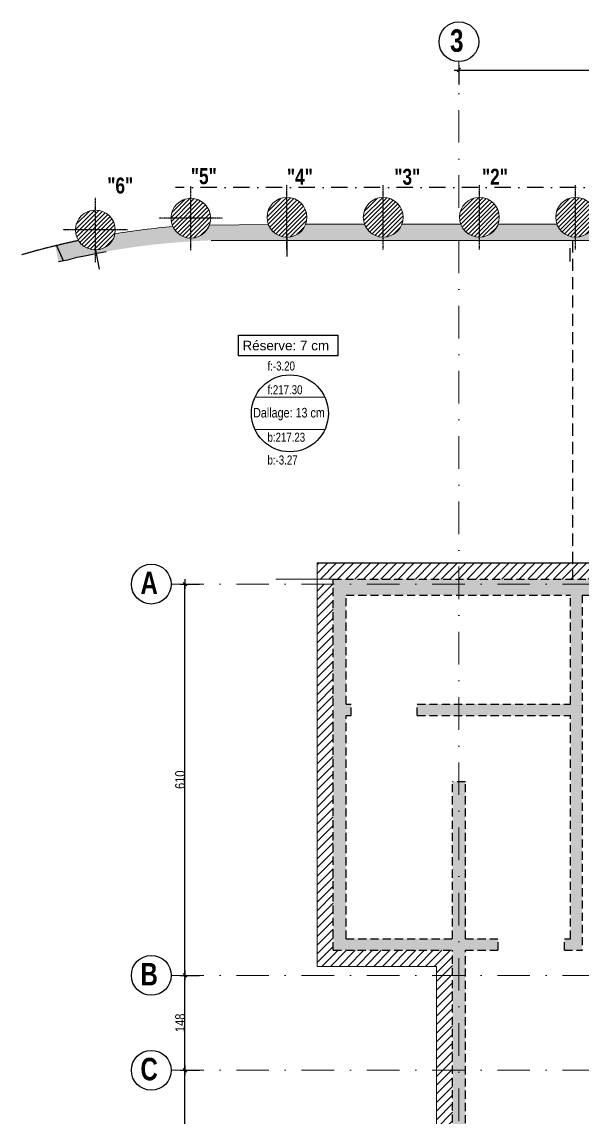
# Model space of a CAD drawing. Header units: centimetres. Extents: x 10803 to 23268, y -4986 to -786.
# Drawn here: x 10803 to 11676, y -2933 to -1225 of the extents above; entities that cross this region are included whole.
import ezdxf
from ezdxf.enums import TextEntityAlignment as Align

# ---------------------------------------------------------------- set-up
doc = ezdxf.new("R2010")
doc.units = ezdxf.units.CM
doc.header["$PDMODE"] = 1
doc.header["$PDSIZE"] = -2
doc.linetypes.add('CACHEX2', pattern=[19.05, 12.7, -6.35])
doc.linetypes.add('TIRETPTX2', pattern=[50.8, 25.4, -12.7, 0, -12.7])
for name, color, linetype in [('01_cote_gen', 4, 'Continuous'), ('01_linteaux', 2, 'Continuous'), ('01_murs_sup', 2, 'CACHEX2'), ('01_poch_murs', 253, 'Continuous'), ('01_texte', 230, 'Continuous'), ('AA_COTES', 2, 'Continuous')]:
    doc.layers.add(name, color=color, linetype=linetype)
for name, color, linetype, lineweight in [('01_murs_coup', 5, 'Continuous', 60), ('01_PIEUX', 5, 'Continuous', 60), ('01_tram_axes', 2, 'TIRETPTX2', 9)]:
    doc.layers.add(name, color=color, linetype=linetype, lineweight=lineweight)
doc.styles.add('Eurostile', font='')
doc.styles.add('impact', font='impact.ttf')
doc.styles.add('MATTE_TXT', font='arial.ttf')
doc.styles.add('STYLE2', font='ARIALN.TTF')
doc.styles.get('Eurostile').set_extended_font_data('Eurostile')
doc.dimstyles.new('JB50', dxfattribs={"dimscale": 0.1, "dimtxt": 150, "dimasz": 15, "dimexe": 0.1, "dimexo": 0.1, "dimgap": 0.09, "dimtad": 1, "dimdec": 1, "dimdsep": 46, "dimtxsty": 'STYLE2', "dimblk1": 'BOND_G', "dimblk2": 'BOND_D', "dimsah": 1, "dimcen": 1.5, "dimdle": 0.01, "dimse1": 1, "dimse2": 1, "dimclrd": 4, "dimclre": 2, "dimclrt": 6, "dimazin": 2, "dimtfac": 2.333333, "dimtdec": 1, "dimtix": 1, "dimtmove": 2, "dimatfit": 3, "dimldrblk": 'BOND_G', "dimfxl": 1, "dimtolj": 1, "dimtzin": 0, "dimarcsym": 0})
pattern_1 = [(135, (-5244.812, -7128.725), (-11.2253202, 9e-16), [7.9375, -7.9375])]

# ---------------------------------------------------------------- blocks, each defined once
blk = doc.blocks.new('BOND_G')
at = {"layer": 'AA_COTES', "color": 0}
for p, q in [((0, -5), (0, 15)), ((5, 0), (-5, 0)), ((1.8, 1.8), (-1.8, -1.8))]:
    blk.add_line(p, q, dxfattribs=at)
blk = doc.blocks.new('BOND_D')
at = {"layer": 'AA_COTES', "color": 0}
for p, q in [((5, 0), (-5, 0)), ((-1.8, -1.8), (1.8, 1.8)), ((0, 5), (0, -15))]:
    blk.add_line(p, q, dxfattribs=at)
blk = doc.blocks.new('*D1715')
at = {"layer": '01_cote_gen', "color": 4, "lineweight": -2, "transparency": 16777216}
blk.add_line((11485.4, -1300), (12092.4, -1300), dxfattribs=at)
at = {"layer": 'Defpoints', "color": 0, "lineweight": 0, "transparency": 16777216}
for p in [(11483.9, -1314.3), (12093.9, -1300), (12093.9, -1322.5)]:
    blk.add_point(p, dxfattribs=at)
at = {"layer": '01_cote_gen', "color": 4, "lineweight": -2, "transparency": 16777216, "xscale": 1.5, "yscale": 1.5, "zscale": 1.5, "rotation": 180}
blk.add_blockref('BOND_G', (11483.9, -1300), dxfattribs=at)
at = {"layer": '01_cote_gen', "color": 4, "lineweight": -2, "transparency": 16777216, "xscale": 1.5, "yscale": 1.5, "zscale": 1.5}
blk.add_blockref('BOND_D', (12093.9, -1300), dxfattribs=at)
at = {"layer": '01_cote_gen', "color": 6, "transparency": 16777216, "insert": (11788.9, -1292.3), "char_height": 15, "attachment_point": 5, "style": 'STYLE2'}
blk.add_mtext('\\A1;610', dxfattribs=at)
blk = doc.blocks.new('*D1721')
at = {"layer": '01_cote_gen', "color": 4, "lineweight": -2, "transparency": 16777216}
blk.add_line((11056.9, -3468.1), (11056.9, -2861.1), dxfattribs=at)
at = {"layer": 'Defpoints', "color": 0, "lineweight": 0, "transparency": 16777216}
for p in [(11056.9, -2859.6), (11124.4, -2859.6), (11092.1, -3469.6)]:
    blk.add_point(p, dxfattribs=at)
at = {"layer": '01_cote_gen', "color": 4, "lineweight": -2, "transparency": 16777216, "xscale": 1.5, "yscale": 1.5, "zscale": 1.5}
for name, p, rotation in [('BOND_D', (11056.9, -2859.6), 90), ('BOND_G', (11056.9, -3469.6), 270)]:
    blk.add_blockref(name, p, dxfattribs=dict(at, rotation=rotation))
at = {"layer": '01_cote_gen', "color": 6, "transparency": 16777216, "insert": (11049.3, -3164.6), "char_height": 15, "attachment_point": 5, "rotation": 90, "style": 'STYLE2'}
blk.add_mtext('\\A1;610', dxfattribs=at)
blk = doc.blocks.new('*D1722')
at = {"layer": '01_cote_gen', "color": 4, "lineweight": -2, "transparency": 16777216}
blk.add_line((11056.9, -2858.1), (11056.9, -2713.1), dxfattribs=at)
at = {"layer": 'Defpoints', "color": 0, "lineweight": 0, "transparency": 16777216}
for p in [(11056.9, -2711.6), (11103.9, -2711.6), (11124.4, -2859.6)]:
    blk.add_point(p, dxfattribs=at)
at = {"layer": '01_cote_gen', "color": 4, "lineweight": -2, "transparency": 16777216, "xscale": 1.5, "yscale": 1.5, "zscale": 1.5}
for name, p, rotation in [('BOND_D', (11056.9, -2711.6), 90), ('BOND_G', (11056.9, -2859.6), 270)]:
    blk.add_blockref(name, p, dxfattribs=dict(at, rotation=rotation))
at = {"layer": '01_cote_gen', "color": 6, "transparency": 16777216, "insert": (11049.3, -2785.6), "char_height": 15, "attachment_point": 5, "rotation": 90, "style": 'STYLE2'}
blk.add_mtext('\\A1;148', dxfattribs=at)
blk = doc.blocks.new('*D1723')
at = {"layer": '01_cote_gen', "color": 4, "lineweight": -2, "transparency": 16777216}
blk.add_line((11056.9, -2710.1), (11056.9, -2103.1), dxfattribs=at)
at = {"layer": 'Defpoints', "color": 0, "lineweight": 0, "transparency": 16777216}
for p in [(11056.9, -2101.6), (11136.2, -2101.6), (11103.9, -2711.6)]:
    blk.add_point(p, dxfattribs=at)
at = {"layer": '01_cote_gen', "color": 4, "lineweight": -2, "transparency": 16777216, "xscale": 1.5, "yscale": 1.5, "zscale": 1.5}
for name, p, rotation in [('BOND_D', (11056.9, -2101.6), 90), ('BOND_G', (11056.9, -2711.6), 270)]:
    blk.add_blockref(name, p, dxfattribs=dict(at, rotation=rotation))
at = {"layer": '01_cote_gen', "color": 6, "transparency": 16777216, "insert": (11049.3, -2406.6), "char_height": 15, "attachment_point": 5, "rotation": 90, "style": 'STYLE2'}
blk.add_mtext('\\A1;610', dxfattribs=at)

msp = doc.modelspace()

# ---------------------------------------------------------------- hatches: boundary and pattern name
at = {"layer": '01_murs_sup'}
h = msp.add_hatch(dxfattribs=at)
h.set_pattern_fill('DASH', color=256, scale=2.5, angle=135)
h.set_pattern_definition(pattern_1)
h.paths.add_polyline_path([(11675.95, -2118.61), (12083.95, -2118.61), (12083.95, -2622.61), (12103.95, -2622.61), (12103.95, -2118.61), (12505.94, -2118.61), (12505.94, -2093.61), (11287.95, -2093.61), (11287.95, -2672.57), (11473.96, -2672.57), (11473.95, -2875.41), (11493.95, -2875.41), (11493.96, -2672.57), (11545.18, -2672.57), (11545.18, -2654.57), (11493.96, -2654.57), (11493.96, -2409.81), (11473.96, -2409.81), (11473.96, -2654.57), (11307.95, -2654.57), (11307.95, -2306.61), (11315.82, -2306.61), (11315.82, -2288.61), (11307.95, -2288.61), (11307.95, -2118.61), (11657.95, -2118.61), (11657.95, -2288.61), (11419.02, -2288.61), (11419.02, -2306.61), (11657.95, -2306.61), (11657.95, -2654.57), (11648.38, -2654.57), (11648.38, -2672.57), (11675.95, -2672.57)])
h = msp.add_hatch(dxfattribs=at)
h.set_pattern_fill('DASH', color=256, scale=2.5, angle=135)
h.set_pattern_definition(pattern_1)
h.paths.add_polyline_path([(12384.51, -3726.61), (12106.45, -3726.61), (12106.45, -3223.61), (12081.45, -3223.61), (12081.45, -3726.61), (11493.95, -3726.61), (11493.95, -3223.59), (11488.95, -3223.59), (11473.95, -3223.59), (11473.95, -3726.57), (11408.95, -3726.57), (11408.95, -3113.59), (11493.95, -3113.59), (11493.95, -2875.41), (11473.95, -2875.41), (11473.95, -3093.59), (11388.95, -3093.59), (11388.95, -3881.61), (11493.95, -3881.61), (11493.95, -3751.61), (12384.51, -3751.61)])
h.paths.add_polyline_path([(11473.95, -3751.61), (11473.95, -3861.61), (11408.95, -3861.61), (11408.95, -3751.61)], flags=16)
edge = h.paths.add_edge_path(flags=0)
edge.add_arc((11443.01, -3806.61), 3.91, 0, 360)
h.paths.add_polyline_path([(12680.87, -3716.61), (12660.87, -3716.61), (12660.87, -3726.61), (12384.51, -3726.61), (12384.51, -3751.61), (12680.87, -3751.61)])
h.paths.add_polyline_path([(12680.87, -3223.61), (12660.87, -3223.61), (12660.87, -3716.61), (12680.87, -3716.61)])
h.paths.add_polyline_path([(14924.47, -3243.66), (14924.47, -3223.66), (14899.47, -3223.66), (14899.47, -3228.63), (14899.47, -3726.61), (14639.47, -3726.61), (14639.47, -3716.61), (14619.47, -3716.61), (14619.47, -3726.61), (14105.47, -3726.61), (14105.47, -3716.61), (14085.47, -3716.61), (14085.47, -3726.61), (13825.47, -3726.61), (13825.47, -3173.61), (13801.11, -3173.61), (13801.11, -3193.61), (13805.47, -3193.61), (13805.47, -3726.61), (13547.47, -3726.61), (13547.47, -3193.61), (13697.91, -3193.61), (13697.91, -3173.61), (13529.47, -3173.61), (13529.47, -3726.61), (13279.74, -3726.61), (13279.74, -3716.61), (13259.74, -3716.61), (13259.74, -3726.61), (12702.87, -3726.61), (12702.87, -3716.61), (12682.87, -3716.61), (12682.87, -3751.61), (13442.47, -3751.61), (13442.47, -3885.55), (13547.47, -3885.55), (13547.47, -3751.61), (14191.98, -3751.61), (14191.98, -3821.61), (14271.98, -3821.61), (14271.98, -3751.61), (14899.47, -3751.61), (14899.47, -4678.51), (16283.47, -4678.51), (16283.47, -4653.51), (14924.47, -4653.51), (14924.47, -4403.12), (15515.68, -4403.12), (15515.68, -4548.6), (16058.43, -4548.6), (16058.43, -4548.6), (16078.43, -4548.6), (16078.43, -4418.71), (16058.43, -4418.71), (16058.43, -4528.6), (15533.68, -4528.6), (15533.68, -4075.81), (15749.46, -4075.81), (15749.46, -4055.81), (15533.68, -4055.81), (15533.68, -3665.4), (15515.68, -3665.4), (15515.68, -4383.12), (14924.47, -4383.12)])
h.paths.add_polyline_path([(13462.47, -3751.61), (13527.47, -3751.61), (13527.47, -3865.55), (13462.47, -3865.55)], flags=16)
edge = h.paths.add_edge_path(flags=0)
edge.add_arc((13494.97, -3810.55), 3.91, 0, 360)
h.paths.add_polyline_path([(14211.98, -3751.61), (14251.98, -3751.61), (14251.98, -3801.61), (14211.98, -3801.61)], flags=16)
h.paths.add_polyline_path([(13279.74, -3223.59), (13259.74, -3223.59), (13259.74, -3716.61), (13279.74, -3716.61)], flags=17)
h.paths.add_polyline_path([(12702.87, -3223.61), (12682.87, -3223.61), (12682.87, -3716.61), (12702.87, -3716.61)])
at = {"layer": '01_poch_murs'}
h = msp.add_hatch(dxfattribs=at)
h.set_pattern_fill('ANSI31', color=256, scale=1.5)
h.set_pattern_definition([(45, (-7142.693, 7172.2143), (-3.367596, 3.367596), [])])
h.paths.add_polyline_path([(11066, -1500.05, 0.4142136), (11035, -1531.05), (11066, -1531.05)])
h.paths.add_polyline_path([(11066, -1531.05), (11035, -1531.05, 0.4142136), (11066, -1562.05)])
h.paths.add_polyline_path([(11066, -1500.05), (11066, -1531.05), (11097, -1531.05, 0.4142136)])
h.paths.add_polyline_path([(11097, -1531.05), (11066, -1531.05), (11066, -1562.05, 0.4142136)])
h = msp.add_hatch(dxfattribs=at)
h.set_pattern_fill('ANSI31', color=256, scale=1.5)
h.set_pattern_definition([(45, (-6992.7776, 7173.6434), (-3.367596, 3.367596), [])])
h.paths.add_polyline_path([(11215.91, -1498.62, 0.4142136), (11184.91, -1529.62), (11215.91, -1529.62)])
h.paths.add_polyline_path([(11215.91, -1529.62), (11184.91, -1529.62, 0.4142136), (11215.91, -1560.62)])
h.paths.add_polyline_path([(11215.91, -1498.62), (11215.91, -1529.62), (11246.91, -1529.62, 0.4142136)])
h.paths.add_polyline_path([(11246.91, -1529.62), (11215.91, -1529.62), (11215.91, -1560.62, 0.4142136)])
h = msp.add_hatch(dxfattribs=at)
h.set_pattern_fill('ANSI31', color=256, scale=1.5)
h.set_pattern_definition([(45, (-6842.7776, 7173.6434), (-3.367596, 3.367596), [])])
h.paths.add_polyline_path([(11365.91, -1498.62, 0.4142136), (11334.91, -1529.62), (11365.91, -1529.62)])
h.paths.add_polyline_path([(11365.91, -1529.62), (11334.91, -1529.62, 0.4142136), (11365.91, -1560.62)])
h.paths.add_polyline_path([(11365.91, -1498.62), (11365.91, -1529.62), (11396.91, -1529.62, 0.4142136)])
h.paths.add_polyline_path([(11396.91, -1529.62), (11365.91, -1529.62), (11365.91, -1560.62, 0.4142136)])
h = msp.add_hatch(dxfattribs=at)
h.set_pattern_fill('ANSI31', color=256, scale=1.5)
h.set_pattern_definition([(45, (-6692.7776, 7173.6434), (-3.367596, 3.367596), [])])
h.paths.add_polyline_path([(11515.91, -1498.62, 0.4142136), (11484.91, -1529.62), (11515.91, -1529.62)])
h.paths.add_polyline_path([(11515.91, -1529.62), (11484.91, -1529.62, 0.4142136), (11515.91, -1560.62)])
h.paths.add_polyline_path([(11515.91, -1498.62), (11515.91, -1529.62), (11546.91, -1529.62, 0.4142136)])
h.paths.add_polyline_path([(11546.91, -1529.62), (11515.91, -1529.62), (11515.91, -1560.62, 0.4142136)])
h = msp.add_hatch(dxfattribs=at)
h.set_pattern_fill('ANSI31', color=256, scale=1.5)
h.set_pattern_definition([(45, (-6542.7776, 7173.6434), (-3.367596, 3.367596), [])])
h.paths.add_polyline_path([(11665.91, -1498.62, 0.4142136), (11634.91, -1529.62), (11665.91, -1529.62)])
h.paths.add_polyline_path([(11665.91, -1529.62), (11634.91, -1529.62, 0.4142136), (11665.91, -1560.62)])
h.paths.add_polyline_path([(11665.91, -1498.62), (11665.91, -1529.62), (11696.91, -1529.62, 0.4142136)])
h.paths.add_polyline_path([(11696.91, -1529.62), (11665.91, -1529.62), (11665.91, -1560.62, 0.4142136)])
h = msp.add_hatch(dxfattribs=at)
h.set_pattern_fill('ANSI31', color=256, scale=1.5)
h.set_pattern_definition([(45, (-7291.5113, 7153.822), (-3.367596, 3.367596), [])])
h.paths.add_polyline_path([(10917.18, -1518.45, 0.4142136), (10886.18, -1549.45), (10917.18, -1549.45)])
h.paths.add_polyline_path([(10917.18, -1549.45), (10886.18, -1549.45, 0.4142136), (10917.18, -1580.45)])
h.paths.add_polyline_path([(10917.18, -1518.45), (10917.18, -1549.45), (10948.18, -1549.45, 0.4142136)])
h.paths.add_polyline_path([(10948.18, -1549.45), (10917.18, -1549.45), (10917.18, -1580.45, 0.4142136)])
h = msp.add_hatch(color=256, dxfattribs=at)
h.dxf.hatch_style = 1
h.paths.add_polyline_path([(12680.76, -1522.28), (12466.93, -1522.71), (12049.16, -1525.66), (11696.88, -1528.11, -0.0122371), (11696.91, -1529.62, -0.5031234), (11656.94, -1559.3), (11656.94, -1565.62), (11706.06, -1565.62), (11706.06, -1553.04), (12049.34, -1550.66), (12467.04, -1547.71), (12680.81, -1547.28)])
h = msp.add_hatch(color=256, dxfattribs=at)
h.dxf.hatch_style = 1
h.paths.add_polyline_path([(12680.76, -1522.28), (12466.93, -1522.71), (12049.16, -1525.66), (11696.88, -1528.11, -0.0122371), (11696.91, -1529.62, -0.5031234), (11656.94, -1559.3), (11656.94, -1565.62), (11706.06, -1565.62), (11706.06, -1553.04), (12049.34, -1550.66), (12467.04, -1547.71), (12680.81, -1547.28)])
h = msp.add_hatch(color=256, dxfattribs=at)
h.dxf.hatch_style = 1
h.paths.add_polyline_path([(12680.76, -1522.28), (12466.93, -1522.71), (12049.16, -1525.66), (11696.88, -1528.11, -0.0122371), (11696.91, -1529.62, -0.5031234), (11656.94, -1559.3), (11656.94, -1565.62), (11706.06, -1565.62), (11706.06, -1553.04), (12049.34, -1550.66), (12467.04, -1547.71), (12680.81, -1547.28)])
at = {"layer": '01_poch_murs', "ltscale": 3}
h = msp.add_hatch(color=256, dxfattribs=at)
h.dxf.hatch_style = 1
h.paths.add_polyline_path([(11187.03, -1540.89), (11095.1, -1541.74, -0.6667086), (11037.92, -1544.18, 0.0189179), (10947.62, -1555.31, -0.2058076), (10933.87, -1575.57), (10933.87, -1583, -0.0349764), (11097.52, -1565.62), (11286.2, -1565.62), (11286.2, -1540.62), (11244.9, -1540.62, -0.686668)])
h = msp.add_hatch(color=256, dxfattribs=at)
h.dxf.hatch_style = 1
h.paths.add_polyline_path([(11486.93, -1540.62), (11394.9, -1540.62, -0.6900656), (11336.93, -1540.62), (11286.2, -1540.62), (11286.2, -1565.62), (11656.94, -1565.62), (11656.94, -1559.3, -0.232635), (11636.93, -1540.62), (11544.9, -1540.62, -0.6900656)])
h = msp.add_hatch(color=256, dxfattribs=at)
h.dxf.hatch_style = 1
h.paths.add_polyline_path([(10901.04, -1575.91, -0.1165353), (10890.9, -1565.89, 0.0014403), (10884.13, -1567.34), (10888.83, -1591.9, -0.0031847), (10903.51, -1588.8)])
h.paths.add_polyline_path([(10884.13, -1567.34, 0.0031195), (10869.48, -1570.62), (10874.19, -1595.19, -0.0031857), (10888.83, -1591.9)])
h.paths.add_polyline_path([(10869.48, -1570.62, 0.0031209), (10854.87, -1574.09), (10859.58, -1598.67, -0.0031873), (10874.19, -1595.19)])
h.paths.add_polyline_path([(10917.18, -1580.45, -0.1377703), (10901.04, -1575.91), (10903.51, -1588.8, -0.002959), (10917.18, -1586.09)])
h.paths.add_polyline_path([(10933.87, -1575.57, -0.143115), (10917.18, -1580.45), (10918.22, -1585.89, -0.0033782), (10933.87, -1583)])
h = msp.add_hatch(color=256, dxfattribs=at)
h.dxf.hatch_style = 1
h.paths.add_polyline_path([(10917.18, -1580.45), (10917.18, -1586.09, -0.0002252), (10918.22, -1585.89)])
at = {"layer": '01_poch_murs'}
h = msp.add_hatch(dxfattribs=at)
h.set_pattern_fill('ANSI31', color=256, scale=3)
h.set_pattern_definition([(45, (-2520.182, -1212.48), (-6.735192, 6.735192), [])])
h.paths.add_polyline_path([(13549.47, -2068.61), (11262.95, -2068.61), (11262.95, -2093.61), (13549.47, -2093.61)])
h.paths.add_polyline_path([(13600.54, -2068.61), (13549.47, -2068.61), (13549.47, -2093.61), (13605.93, -2093.61)])
h.paths.add_polyline_path([(13700.54, -2068.61), (13600.54, -2068.61), (13605.93, -2093.61), (13705.93, -2093.61)])
h.paths.add_polyline_path([(13800.54, -2068.61), (13700.54, -2068.61), (13705.93, -2093.61), (13805.93, -2093.61)])
h.paths.add_polyline_path([(13900.54, -2068.61), (13800.54, -2068.61), (13805.93, -2093.61), (13905.93, -2093.61)])
h.paths.add_polyline_path([(14000.54, -2068.61), (13900.54, -2068.61), (13905.93, -2093.61), (14005.93, -2093.61)])
h.paths.add_polyline_path([(14095.47, -2068.61), (14000.54, -2068.61), (14005.93, -2093.61), (14095.47, -2093.61)])
h.paths.add_polyline_path([(14100.54, -2068.61), (14095.47, -2068.61), (14095.47, -2093.61), (14105.93, -2093.61)])
h.paths.add_polyline_path([(14200.54, -2068.61), (14100.54, -2068.61), (14105.93, -2093.61), (14205.93, -2093.61)])
h.paths.add_polyline_path([(14300.54, -2068.61), (14200.54, -2068.61), (14205.93, -2093.61), (14305.93, -2093.61)])
h.paths.add_polyline_path([(14400.54, -2068.61), (14300.54, -2068.61), (14305.93, -2093.61), (14405.93, -2093.61)])
h.paths.add_polyline_path([(14500.54, -2068.61), (14400.54, -2068.61), (14405.93, -2093.61), (14505.93, -2093.61)])
h.paths.add_polyline_path([(14600.54, -2068.61), (14500.54, -2068.61), (14505.93, -2093.61), (14605.93, -2093.61)])
h.paths.add_polyline_path([(14629.47, -2068.61), (14600.54, -2068.61), (14605.93, -2093.61), (14629.47, -2093.61)])
h.paths.add_polyline_path([(14700.54, -2068.61), (14629.47, -2068.61), (14629.47, -2093.61), (14705.93, -2093.61)])
h.paths.add_polyline_path([(14800.54, -2068.61), (14700.54, -2068.61), (14705.93, -2093.61), (14805.93, -2093.61)])
h.paths.add_polyline_path([(14900.54, -2068.61), (14800.54, -2068.61), (14805.93, -2093.61), (14905.81, -2093.61), (14905.81, -2093.03)])
h.paths.add_polyline_path([(14905.81, -2068.61), (14900.54, -2068.61), (14905.81, -2093.03)], flags=17)
h.paths.add_polyline_path([(14925.25, -2068.61), (14909.47, -2068.61), (14909.47, -2088.91)])
h.paths.add_polyline_path([(15507.68, -2068.61), (14925.25, -2068.61), (14909.47, -2088.91), (14909.47, -2093.61), (14919.47, -2093.61), (15513.78, -2093.61), (15524.77, -2093.61), (15524.77, -2090.99)])
h.paths.add_polyline_path([(15524.77, -2068.61), (15507.68, -2068.61), (15524.77, -2090.99)], flags=17)
h.paths.add_polyline_path([(15586.69, -2068.61), (15526.77, -2068.61), (15526.77, -2093.61), (15592.09, -2093.61)])
h.paths.add_polyline_path([(15672.47, -2068.61), (15586.69, -2068.61), (15592.09, -2093.61), (15672.47, -2093.61)])
h.paths.add_polyline_path([(15699.38, -2068.61), (15672.47, -2068.61), (15672.47, -2093.61), (15704.77, -2093.61)])
h.paths.add_polyline_path([(15799.38, -2068.61), (15699.38, -2068.61), (15704.77, -2093.61), (15804.77, -2093.61)])
h.paths.add_polyline_path([(15899.38, -2068.61), (15799.38, -2068.61), (15804.77, -2093.61), (15904.77, -2093.61)])
h.paths.add_polyline_path([(15999.38, -2068.61), (15899.38, -2068.61), (15904.77, -2093.61), (16004.77, -2093.61)])
h.paths.add_polyline_path([(16099.38, -2068.61), (15999.38, -2068.61), (16004.77, -2093.61), (16104.77, -2093.61)])
h.paths.add_polyline_path([(16199.38, -2068.61), (16099.38, -2068.61), (16104.77, -2093.61), (16204.77, -2093.61)])
h.paths.add_polyline_path([(16275.47, -2068.61), (16199.38, -2068.61), (16204.77, -2093.61), (16275.47, -2093.61)])
h.paths.add_polyline_path([(16299.38, -2068.61), (16293.47, -2068.61), (16293.47, -2093.61), (16304.77, -2093.61)])
h.paths.add_polyline_path([(16399.38, -2068.61), (16299.38, -2068.61), (16304.77, -2093.61), (16404.77, -2093.61)])
h.paths.add_polyline_path([(16293.47, -2068.61), (16275.47, -2068.61), (16275.47, -2093.61), (16283.47, -2093.61), (16283.47, -2101.61), (16285.47, -2101.61), (16285.47, -2093.61), (16293.47, -2093.61)])
h.paths.add_polyline_path([(16499.38, -2068.61), (16399.38, -2068.61), (16404.77, -2093.61), (16504.77, -2093.61)])
h.paths.add_polyline_path([(16599.38, -2068.61), (16499.38, -2068.61), (16504.77, -2093.61), (16604.77, -2093.61)])
h.paths.add_polyline_path([(16699.38, -2068.61), (16599.38, -2068.61), (16604.77, -2093.61), (16704.77, -2093.61)])
h.paths.add_polyline_path([(16799.38, -2068.61), (16699.38, -2068.61), (16704.77, -2093.61), (16804.77, -2093.61)])
h.paths.add_polyline_path([(16889.47, -2068.61), (16799.38, -2068.61), (16804.77, -2093.61), (16889.47, -2093.61)])
h.paths.add_polyline_path([(16899.38, -2068.61), (16889.47, -2068.61), (16889.47, -2093.61), (16904.77, -2093.61)])
h.paths.add_polyline_path([(16999.38, -2068.61), (16899.38, -2068.61), (16904.77, -2093.61), (17004.77, -2093.61)])
h.paths.add_polyline_path([(17099.38, -2068.61), (16999.38, -2068.61), (17004.77, -2093.61), (17104.77, -2093.61)])
h.paths.add_polyline_path([(17123.47, -2068.61), (17099.38, -2068.61), (17104.77, -2093.61), (17123.47, -2093.61)])
at = {"layer": '01_poch_murs', "lineweight": 0}
h = msp.add_hatch(dxfattribs=at)
h.set_pattern_fill('ANSI31', color=256, scale=3)
h.set_pattern_definition([(45, (-17591.5, -7003), (-6.735192, 6.735192), [])])
h.paths.add_polyline_path([(11287.95, -2101.61), (11262.95, -2101.61), (11262.95, -2697.57), (11448.96, -2697.57), (11448.95, -2711.61), (11473.95, -2711.61), (11473.96, -2672.57), (11287.95, -2672.57)])
h.paths.add_polyline_path([(11473.95, -2711.61), (11448.95, -2711.61), (11448.95, -2859.61), (11473.95, -2859.61)])
h.paths.add_polyline_path([(11473.95, -2859.61), (11448.95, -2859.61), (11448.95, -3068.59), (11363.95, -3068.59), (11363.95, -3469.61), (11388.95, -3469.61), (11388.95, -3093.59), (11473.95, -3093.59)])
h.paths.add_polyline_path([(11388.95, -3469.61), (11363.95, -3469.61), (11363.95, -3741.61), (11388.95, -3741.61)])
h.paths.add_polyline_path([(11388.95, -3741.61), (11363.95, -3741.61), (11363.95, -3881.61), (11388.95, -3881.61)])

# ---------------------------------------------------------------- linework, layer by layer
at = {"layer": '01_linteaux', "color": 5, "linetype": 'TIRETPTX2'}
msp.add_line((11717.45, -1483.24), (11042.03, -1483.24), dxfattribs=at)
at = {"layer": '01_linteaux', "linetype": 'TIRETPTX2', "ltscale": 0.01}
for p, q in [((11066, -1581.05), (11066, -1481.05)), ((11215.91, -1579.62), (11215.91, -1479.62)), ((11365.91, -1579.62), (11365.91, -1479.62)), ((11515.91, -1579.62), (11515.91, -1479.62)), ((11665.91, -1579.62), (11665.91, -1479.62)), ((11665.91, -1579.62), (11665.91, -1479.62)), ((10917.18, -1599.45), (10917.18, -1499.45)), ((11116, -1531.05), (11016, -1531.05)), ((10967.18, -1549.45), (10867.18, -1549.45))]:
    msp.add_line(p, q, dxfattribs=at)
at = {"layer": '01_linteaux'}
for p, q in [((11215.91, -1560.62), (11215.91, -1590.62)), ((10917.18, -1580.45), (10922.92, -1610.44)), ((11656.94, -1577.61), (11656.94, -1598.39)), ((11262.95, -2068.61), (17123.47, -2068.61))]:
    msp.add_line(p, q, dxfattribs=at)
at = {"layer": '01_linteaux', "linetype": 'CACHEX2', "ltscale": 1.5}
msp.add_line((11660.95, -1565.62), (11660.95, -2093.61), dxfattribs=at)
msp.add_line((11660.95, -1565.62), (11660.95, -2093.61), dxfattribs=at)
msp.add_line((11660.95, -1565.62), (11660.95, -2093.61), dxfattribs=at)
at = {"layer": '01_linteaux', "lineweight": 0}
for p, q in [((11262.95, -2697.57), (11262.95, -2068.61)), ((11262.95, -2697.57), (11448.96, -2697.57)), ((11448.95, -3068.59), (11448.96, -2697.57))]:
    msp.add_line(p, q, dxfattribs=at)
at = {"layer": '01_murs_coup', "linetype": 'Continuous', "lineweight": 5}
for p, q in [((11095.1, -1541.74), (11187.03, -1540.89)), ((11244.9, -1540.62), (11336.93, -1540.62)), ((11394.9, -1540.62), (11486.93, -1540.62)), ((11544.9, -1540.62), (11636.93, -1540.62)), ((11097.52, -1565.62), (11657.01, -1565.62)), ((11165.94, -1810.27), (11274.96, -1810.27)), ((11165.94, -1860.42), (11274.96, -1860.42))]:
    msp.add_line(p, q, dxfattribs=at)
for start, end in [(94.85607, 99.19121), (101.94011, 106.27421)]:
    msp.add_arc((11139.73, -2742.59), 1202.73, start, end, dxfattribs=at)
at = {"layer": '01_murs_sup'}
for p, q in [((11287.95, -2093.61), (12680.87, -2093.61)), ((11287.95, -2672.57), (11287.95, -2093.61)), ((11287.95, -2672.57), (11287.95, -2093.61)), ((11307.95, -2118.61), (11657.95, -2118.61)), ((11307.95, -2118.61), (11657.95, -2118.61)), ((11307.95, -2288.61), (11307.95, -2118.61)), ((11657.95, -2288.61), (11657.95, -2118.61)), ((11675.95, -2118.61), (12081.45, -2118.61)), ((11675.95, -2118.61), (11675.95, -2672.57)), ((11307.95, -2288.61), (11315.82, -2288.61)), ((11307.95, -2288.61), (11315.82, -2288.61)), ((11315.82, -2306.61), (11315.82, -2288.61)), ((11419.02, -2306.61), (11419.02, -2288.61)), ((11419.02, -2288.61), (11657.95, -2288.61)), ((11419.02, -2288.61), (11657.95, -2288.61)), ((11307.95, -2654.57), (11307.95, -2306.61)), ((11307.95, -2306.61), (11315.82, -2306.61)), ((11307.95, -2306.61), (11315.82, -2306.61)), ((11419.02, -2306.61), (11657.95, -2306.61)), ((11657.95, -2654.57), (11657.95, -2306.61)), ((11657.95, -2654.57), (11657.95, -2306.61)), ((11473.96, -2654.57), (11473.96, -2409.81)), ((11493.96, -2409.81), (11473.96, -2409.81)), ((11473.96, -2654.57), (11473.96, -2409.81)), ((11493.96, -2654.57), (11493.96, -2409.81)), ((11307.95, -2654.57), (11473.96, -2654.57)), ((11493.96, -2654.57), (11545.18, -2654.57)), ((11545.18, -2672.57), (11545.18, -2654.57)), ((11648.38, -2654.57), (11657.95, -2654.57)), ((11648.38, -2654.57), (11657.95, -2654.57)), ((11648.38, -2672.57), (11648.38, -2654.57)), ((11287.95, -2672.57), (11473.96, -2672.57)), ((11287.95, -2672.57), (11473.96, -2672.57)), ((11473.95, -3093.59), (11473.96, -2672.57)), ((11493.95, -3113.59), (11493.96, -2672.57)), ((11493.96, -2672.57), (11545.18, -2672.57)), ((11493.96, -2672.57), (11545.18, -2672.57)), ((11648.38, -2672.57), (11675.95, -2672.57)), ((11648.38, -2672.57), (11675.95, -2672.57))]:
    msp.add_line(p, q, dxfattribs=at)
at = {"layer": '01_murs_sup', "ltscale": 0.05}
msp.add_arc((11139.73, -2742.59), 1202.73, 101.94011, 106.27421, dxfattribs=at)
at = {"layer": '01_PIEUX', "linetype": 'Continuous', "lineweight": 5}
msp.add_line((11657.01, -1565.62), (11706.06, -1565.62), dxfattribs=at)
for centre in [(11066, -1531.05), (11215.91, -1529.62), (11365.91, -1529.62), (11515.91, -1529.62), (11665.91, -1529.62), (10917.18, -1549.45)]:
    msp.add_circle(centre, 31, dxfattribs=at)
at = {"layer": '01_poch_murs'}
msp.add_line((10856.48, -1573.7), (10866.95, -1597.26), dxfattribs=at)
at = {"layer": '01_poch_murs', "ltscale": 3}
for p, q in [((10903.56, -1589.08), (10922.58, -1585.06)), ((10922.58, -1585.06), (10933.87, -1583)), ((10859.58, -1598.67), (10874.31, -1595.85)), ((10874.31, -1595.85), (10888.83, -1591.9)), ((10888.83, -1591.9), (10903.56, -1589.08))]:
    msp.add_line(p, q, dxfattribs=at)
at = {"layer": '01_poch_murs', "lineweight": 0}
msp.add_line((11287.95, -2093.61), (11198.65, -2093.61), dxfattribs=at)
at = {"layer": '01_texte'}
msp.add_lwpolyline([(11140.55, -1713.49), (11295.27, -1713.49), (11295.27, -1745.78), (11140.55, -1745.78)], close=True, dxfattribs=at)
for centre, radius in [((11483.95, -1255.98), 30.98), ((11220.45, -1835.34), 60), ((11004.39, -2101.61), 30.98), ((11004.39, -2711.61), 30.98), ((11004.39, -2859.61), 30.98)]:
    msp.add_circle(centre, radius, dxfattribs=at)
at = {"layer": '01_tram_axes', "ltscale": 2}
for p, q in [((11483.95, -4871.07), (11483.95, -1286.96)), ((11035.37, -2101.61), (18519.75, -2101.61)), ((11035.37, -2711.61), (18676.4, -2711.61)), ((11035.37, -2859.61), (18676.4, -2859.61))]:
    msp.add_line(p, q, dxfattribs=at)

# ---------------------------------------------------------------- texts
at = {"layer": '01_texte', "style": 'impact'}
for s, p in [('3', (11480.61, -1254.1)), ('A', (11001.05, -2099.73)), ('B', (11001.05, -2709.73)), ('C', (11001.05, -2857.73))]:
    msp.add_text(s, height=35, dxfattribs=at).set_placement(p, align=Align.MIDDLE_CENTER)
for s, p in [('"6"', (10955.94, -1500.1)), ('"5"', (11086.26, -1485.5)), ('"4"', (11236.02, -1486.45)), ('"3"', (11403.41, -1486.45)), ('"2"', (11540.07, -1486.45))]:
    msp.add_text(s, height=25, rotation=0, dxfattribs=at).set_placement(p, align=Align.BOTTOM_CENTER)
at = {"layer": '01_texte', "style": 'MATTE_TXT'}
msp.add_text('Réserve: 7 cm', height=15, dxfattribs=at).set_placement((11146.53, -1737.09))
at = {"layer": '01_texte', "style": 'Eurostile', "width": 0.8}
for s, p in [('f:-3.20', (11185.54, -1768.53)), ('f:217.30', (11185.54, -1805.57)), ('b:217.23', (11185.54, -1879.64)), ('b:-3.27', (11185.54, -1915.12))]:
    msp.add_text(s, height=14.097, rotation=0, dxfattribs=at).set_placement(p)
at = {"layer": '01_texte', "style": 'MATTE_TXT', "width": 0.8}
msp.add_text('Dallage: 13 cm', height=15, dxfattribs=at).set_placement((11218.96, -1846.29), align=Align.BOTTOM_CENTER)

# ---------------------------------------------------------------- dimensions: what is measured, and where the dimension line sits
at = {"layer": '01_cote_gen'}
dim = msp.add_linear_dim(base=(12093.95, -1299.97), p1=(11483.95, -1314.3), p2=(12093.95, -1322.47), dimstyle='JB50', dxfattribs=at)
dim.commit()
dim.dimension.update_dxf_attribs({"geometry": '*D1715', "text_midpoint": (11788.95, -1292.3)})
for base, p1, p2, picture, middle in [((11056.92, -2101.61), (11103.88, -2711.61), (11136.17, -2101.61), '*D1723', (11049.26, -2406.61)), ((11056.92, -2711.61), (11124.43, -2859.61), (11103.88, -2711.61), '*D1722', (11049.26, -2785.61)), ((11056.92, -2859.61), (11092.14, -3469.61), (11124.43, -2859.61), '*D1721', (11049.26, -3164.61))]:
    dim = msp.add_linear_dim(base=base, p1=p1, p2=p2, angle=90, dimstyle='JB50', dxfattribs=at)
    dim.commit()
    dim.dimension.update_dxf_attribs({"geometry": picture, "text_midpoint": middle})

doc.saveas('drawing.dxf')
